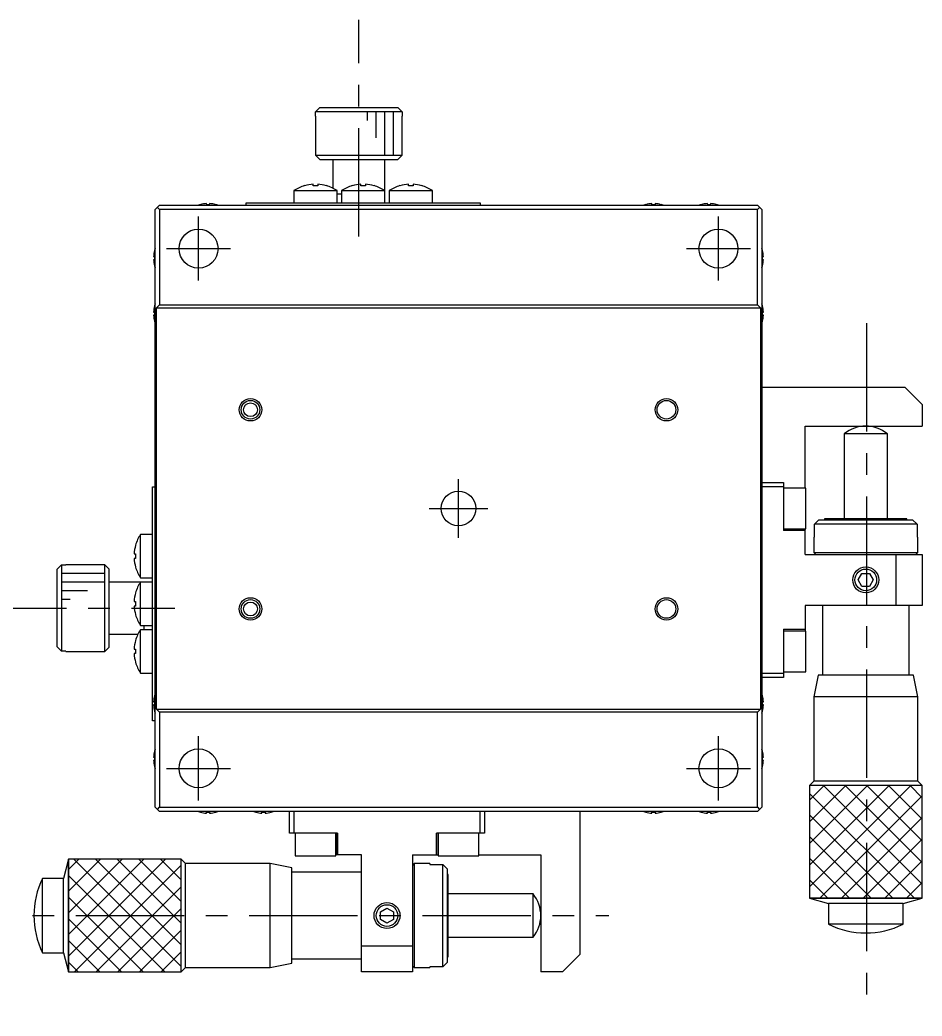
# Model space of a CAD drawing. Extents: x 36 to 382, y 2 to 241.
# Drawn here: x 278.4 to 382.5, y 78 to 193 of the extents above; entities that cross this region are included whole.
import ezdxf

# ---------------------------------------------------------------- set-up
doc = ezdxf.new("R2010")
doc.units = 0
doc.header["$LTSCALE"] = 10
doc.linetypes.add('CENTER', pattern=[2, 1.25, -0.25, 0.25, -0.25])
doc.layers.get('0').update_dxf_attribs({"linetype": 'CONTINUOUS'})
doc.layers.add('CENTER', color=1, linetype='CENTER')

msp = doc.modelspace()

# ---------------------------------------------------------------- linework, layer by layer
at = {"color": 7, "linetype": 'CONTINUOUS'}
for p, q in [((312.515928, 182.368461), (313.017715, 182.868461)), ((313.017715, 182.868461), (321.982089, 182.868461)), ((321.982089, 182.868461), (322.483876, 182.368461)), ((312.499902, 181.868461), (312.515928, 181.868461)), ((312.499902, 181.868461), (312.499902, 177.368461)), ((312.515928, 181.868461), (312.515928, 182.368461)), ((322.483876, 182.368461), (312.515928, 182.368461)), ((322.483876, 182.368461), (322.483876, 181.868461)), ((322.483876, 181.868461), (322.499902, 181.868461)), ((322.499902, 177.368461), (322.499902, 181.868461)), ((312.499902, 177.368461), (322.499902, 177.368461)), ((312.499902, 177.368461), (312.999902, 176.868461)), ((321.999902, 176.868461), (322.499902, 177.368461)), ((312.999902, 176.868461), (321.999902, 176.868461)), ((314.499902, 176.868461), (314.499902, 173.549589)), ((320.499902, 171.868461), (320.499902, 176.868461)), ((311.241313, 173.831041), (311.237969, 173.837896)), ((312.239902, 173.831041), (312.239902, 174.003413)), ((312.759902, 173.831041), (312.239902, 173.831041)), ((312.759902, 174.003413), (312.759902, 173.831041)), ((313.761835, 173.837896), (313.758492, 173.831041)), ((316.741313, 173.831041), (316.737969, 173.837896)), ((317.739902, 173.831041), (317.739902, 174.003413)), ((318.259902, 173.831041), (317.739902, 173.831041)), ((318.259902, 174.003413), (318.259902, 173.831041)), ((319.261835, 173.837896), (319.258492, 173.831041)), ((322.241313, 173.831041), (322.237969, 173.837896)), ((323.239902, 173.831041), (323.239902, 174.003413)), ((323.759902, 173.831041), (323.239902, 173.831041)), ((323.759902, 174.003413), (323.759902, 173.831041)), ((324.761835, 173.837896), (324.758492, 173.831041)), ((309.999902, 173.260118), (309.999902, 171.868461)), ((309.999902, 173.260118), (314.999902, 173.260118)), ((314.999902, 171.868461), (314.999902, 173.260118)), ((315.499902, 172.868461), (314.999902, 172.868461)), ((315.499902, 173.260118), (315.499902, 171.868461)), ((315.499902, 173.260118), (320.499902, 173.260118)), ((320.999902, 173.260118), (320.999902, 171.868461)), ((320.999902, 173.260118), (325.999902, 173.260118)), ((325.999902, 171.868461), (325.999902, 173.260118)), ((294.499902, 171.568461), (293.999902, 171.068461)), ((294.499902, 171.568461), (363.499902, 171.568461)), ((299.213541, 171.637982), (299.211286, 171.642605)), ((299.919902, 171.637982), (299.919902, 171.75832)), ((300.279902, 171.637982), (299.919902, 171.637982)), ((300.279902, 171.75832), (300.279902, 171.637982)), ((300.988518, 171.642605), (300.986264, 171.637982)), ((304.499902, 171.568461), (304.499902, 171.868461)), ((304.499902, 171.868461), (331.499902, 171.868461)), ((331.499902, 171.868461), (331.499902, 171.568461)), ((350.613541, 171.637982), (350.611286, 171.642605)), ((351.319902, 171.637982), (351.319902, 171.75832)), ((351.679902, 171.637982), (351.319902, 171.637982)), ((351.679902, 171.75832), (351.679902, 171.637982)), ((352.388518, 171.642605), (352.386264, 171.637982)), ((357.013541, 171.637982), (357.011286, 171.642605)), ((357.719902, 171.637982), (357.719902, 171.75832)), ((358.079902, 171.637982), (357.719902, 171.637982)), ((358.079902, 171.75832), (358.079902, 171.637982)), ((358.788518, 171.642605), (358.786264, 171.637982)), ((363.999902, 171.068461), (363.499902, 171.568461)), ((293.999902, 102.068461), (293.999902, 171.068461)), ((294.499902, 171.068461), (294.249902, 171.318461)), ((294.499902, 171.068461), (294.499902, 160.068461)), ((363.499902, 171.068461), (294.499902, 171.068461)), ((363.749902, 171.318461), (363.499902, 171.068461)), ((363.499902, 160.068461), (363.499902, 171.068461)), ((363.999902, 171.068461), (363.999902, 102.068461)), ((293.810043, 165.648461), (293.93038, 165.648461)), ((293.925758, 166.357077), (293.93038, 166.354822)), ((293.93038, 165.648461), (293.93038, 165.288461)), ((364.069424, 166.354822), (364.074046, 166.357077)), ((364.069424, 165.648461), (364.189761, 165.648461)), ((364.069424, 165.288461), (364.069424, 165.648461)), ((293.93038, 165.288461), (293.810043, 165.288461)), ((293.93038, 164.582099), (293.925758, 164.579845)), ((364.189761, 165.288461), (364.069424, 165.288461)), ((364.074046, 164.579845), (364.069424, 164.582099)), ((293.925758, 159.957077), (293.93038, 159.954822)), ((294.149902, 159.718461), (294.499902, 160.068461)), ((294.499902, 160.068461), (363.499902, 160.068461)), ((363.499902, 160.068461), (363.849902, 159.718461)), ((364.069424, 159.954822), (364.074046, 159.957077)), ((293.810043, 159.248461), (293.93038, 159.248461)), ((293.93038, 158.888461), (293.810043, 158.888461)), ((293.93038, 159.248461), (293.93038, 158.888461)), ((294.149902, 113.418461), (294.149902, 159.718461)), ((294.149902, 159.718461), (363.849902, 159.718461)), ((363.849902, 159.718461), (363.849902, 113.418461)), ((364.069424, 159.248461), (364.189761, 159.248461)), ((364.069424, 158.888461), (364.069424, 159.248461)), ((364.189761, 158.888461), (364.069424, 158.888461)), ((293.93038, 158.182099), (293.925758, 158.179845)), ((364.074046, 158.179845), (364.069424, 158.182099)), ((363.999902, 150.568461), (380.499902, 150.568461)), ((382.499902, 148.568461), (380.499902, 150.568461)), ((382.499902, 148.568461), (382.499902, 146.068461)), ((368.999902, 146.068461), (382.499902, 146.068461)), ((368.999902, 138.918461), (368.999902, 146.068461)), ((373.499906, 145.190952), (373.499906, 135.368461)), ((378.499898, 145.190952), (373.499906, 145.190952)), ((378.499898, 135.368461), (378.499898, 145.190952)), ((363.999902, 139.568461), (366.499902, 139.568461)), ((366.499902, 139.568461), (366.499902, 134.020933)), ((293.699902, 139.068461), (293.999902, 139.068461)), ((293.699902, 112.068461), (293.699902, 139.068461)), ((366.499902, 139.068461), (363.999902, 139.068461)), ((369.099902, 138.918461), (366.499902, 138.918461)), ((369.099902, 134.218461), (369.099902, 138.918461)), ((370.083822, 134.768461), (370.591575, 135.268461)), ((370.083822, 133.268461), (370.083822, 134.768461)), ((381.915982, 134.768461), (370.083822, 134.768461)), ((370.591575, 135.268461), (381.408229, 135.268461)), ((380.749902, 135.368461), (371.249902, 135.368461)), ((371.249902, 135.368461), (371.249902, 135.268461)), ((380.749902, 135.268461), (380.749902, 135.368461)), ((381.408229, 135.268461), (381.915982, 134.768461)), ((381.915982, 134.768461), (381.915982, 133.268461)), ((293.699902, 133.568461), (292.308245, 133.568461)), ((292.308245, 128.568461), (292.308245, 133.568461)), ((366.499902, 134.218461), (369.099902, 134.218461)), ((366.499902, 134.050305), (368.999902, 134.050305)), ((368.999902, 134.020933), (366.499902, 134.020933)), ((368.999902, 131.268461), (368.999902, 134.218461)), ((291.730466, 132.330394), (291.737321, 132.32705)), ((369.999902, 133.268461), (370.083822, 133.268461)), ((369.999902, 133.268461), (369.999902, 131.468461)), ((381.915982, 133.268461), (381.999902, 133.268461)), ((381.999902, 131.468461), (381.999902, 133.268461)), ((291.56495, 131.328461), (291.737321, 131.328461)), ((291.737321, 131.328461), (291.737321, 130.808461)), ((368.999902, 131.268461), (382.499902, 131.268461)), ((369.999902, 131.468461), (381.999902, 131.468461)), ((369.999902, 131.468461), (370.199902, 131.268461)), ((379.499902, 125.368461), (379.499902, 131.268461)), ((381.799902, 131.268461), (381.999902, 131.468461)), ((382.499902, 131.268461), (382.499902, 125.368461)), ((282.699902, 129.550648), (283.199902, 130.052435)), ((283.199902, 130.052435), (283.199902, 120.084486)), ((283.199902, 130.052435), (283.699902, 130.052435)), ((283.699902, 130.052435), (283.699902, 130.068461)), ((288.199902, 130.068461), (283.699902, 130.068461)), ((288.199902, 120.068461), (288.199902, 130.068461)), ((288.699902, 129.568461), (288.199902, 130.068461)), ((291.737321, 130.808461), (291.56495, 130.808461)), ((282.699902, 120.586274), (282.699902, 129.550648)), ((288.699902, 120.568461), (288.699902, 129.568461)), ((291.737321, 129.809871), (291.730466, 129.806528)), ((375.133877, 128.318461), (375.566889, 129.068461)), ((375.566889, 129.068461), (376.432915, 129.068461)), ((376.432915, 129.068461), (376.865928, 128.318461)), ((293.699902, 128.068461), (288.699902, 128.068461)), ((292.308245, 128.568461), (293.699902, 128.568461)), ((292.308245, 123.068461), (292.308245, 128.068461)), ((375.566889, 127.568461), (375.133877, 128.318461)), ((376.865928, 128.318461), (376.432915, 127.568461)), ((291.730466, 126.830394), (291.737321, 126.82705)), ((376.432915, 127.568461), (375.566889, 127.568461)), ((291.56495, 125.828461), (291.737321, 125.828461)), ((291.737321, 125.828461), (291.737321, 125.308461)), ((368.999902, 125.368461), (368.999902, 122.418461)), ((382.499902, 125.368461), (368.999902, 125.368461)), ((370.999902, 125.368461), (370.999902, 117.318461)), ((380.999902, 117.318461), (380.999902, 125.368461)), ((291.737321, 125.308461), (291.56495, 125.308461)), ((291.737321, 124.309871), (291.730466, 124.306528)), ((292.308245, 123.068461), (293.699902, 123.068461)), ((292.699902, 123.068461), (292.699902, 122.568461)), ((288.699902, 122.068461), (292.018773, 122.068461)), ((293.699902, 122.568461), (292.308245, 122.568461)), ((292.308245, 117.568461), (292.308245, 122.568461)), ((366.499902, 122.615988), (368.999902, 122.615988)), ((366.499902, 122.615988), (366.499902, 117.068461)), ((368.999902, 122.586616), (366.499902, 122.586616)), ((369.099902, 122.418461), (366.499902, 122.418461)), ((369.099902, 117.718461), (369.099902, 122.418461)), ((291.730466, 121.330394), (291.737321, 121.32705)), ((283.199902, 120.084486), (282.699902, 120.586274)), ((283.699902, 120.084486), (283.199902, 120.084486)), ((283.699902, 120.068461), (283.699902, 120.084486)), ((283.699902, 120.068461), (288.199902, 120.068461)), ((288.199902, 120.068461), (288.699902, 120.568461)), ((291.56495, 120.328461), (291.737321, 120.328461)), ((291.737321, 119.808461), (291.56495, 119.808461)), ((291.737321, 120.328461), (291.737321, 119.808461)), ((291.737321, 118.809871), (291.730466, 118.806528)), ((292.308245, 117.568461), (293.699902, 117.568461)), ((363.999902, 117.568461), (366.499902, 117.568461)), ((366.499902, 117.718461), (369.099902, 117.718461)), ((370.499905, 117.318461), (369.999906, 114.818462)), ((381.499899, 117.318461), (370.499905, 117.318461)), ((381.999898, 114.818462), (381.499899, 117.318461)), ((366.499902, 117.068461), (363.999902, 117.068461)), ((293.810043, 114.248461), (293.93038, 114.248461)), ((293.93038, 113.888461), (293.810043, 113.888461)), ((293.925758, 114.957077), (293.93038, 114.954822)), ((293.93038, 114.248461), (293.93038, 113.888461)), ((364.069424, 114.954822), (364.074046, 114.957077)), ((364.069424, 114.248461), (364.189761, 114.248461)), ((364.069424, 113.888461), (364.069424, 114.248461)), ((364.189761, 113.888461), (364.069424, 113.888461)), ((369.999906, 114.818462), (369.999906, 105.068457)), ((381.999898, 114.818462), (369.999906, 114.818462)), ((381.999898, 105.068457), (381.999898, 114.818462)), ((293.93038, 113.182099), (293.925758, 113.179845)), ((294.499902, 113.068461), (294.149902, 113.418461)), ((294.149902, 113.418461), (363.849902, 113.418461)), ((294.499902, 113.068461), (294.499902, 102.068461)), ((363.499902, 113.068461), (294.499902, 113.068461)), ((363.849902, 113.418461), (363.499902, 113.068461)), ((363.499902, 102.068461), (363.499902, 113.068461)), ((364.074046, 113.179845), (364.069424, 113.182099)), ((293.999902, 112.068461), (293.699902, 112.068461)), ((293.925758, 108.557077), (293.93038, 108.554822)), ((364.069424, 108.554822), (364.074046, 108.557077)), ((293.810043, 107.848461), (293.93038, 107.848461)), ((293.93038, 107.488461), (293.810043, 107.488461)), ((293.93038, 107.848461), (293.93038, 107.488461)), ((364.069424, 107.848461), (364.189761, 107.848461)), ((364.069424, 107.488461), (364.069424, 107.848461)), ((364.189761, 107.488461), (364.069424, 107.488461)), ((293.93038, 106.782099), (293.925758, 106.779845)), ((364.074046, 106.779845), (364.069424, 106.782099)), ((369.999906, 105.068457), (369.499903, 104.568455)), ((381.999898, 105.068457), (369.999906, 105.068457)), ((382.499901, 104.568455), (381.999898, 105.068457)), ((369.499903, 104.568455), (369.499903, 91.568454)), ((382.499901, 104.568455), (369.499903, 104.568455)), ((382.499901, 104.568455), (369.499903, 104.568455)), ((369.499903, 104.568455), (369.499903, 91.568454)), ((382.499901, 91.568454), (382.499901, 104.568455)), ((382.499901, 91.568454), (382.499901, 104.568455)), ((293.999902, 102.068461), (294.499902, 101.568461)), ((294.249902, 101.818461), (294.499902, 102.068461)), ((294.499902, 102.068461), (363.499902, 102.068461)), ((363.499902, 101.568461), (294.499902, 101.568461)), ((299.211286, 101.494317), (299.213541, 101.498939)), ((299.919902, 101.498939), (300.279902, 101.498939)), ((299.919902, 101.378602), (299.919902, 101.498939)), ((300.279902, 101.498939), (300.279902, 101.378602)), ((300.986264, 101.498939), (300.988518, 101.494317)), ((305.611286, 101.494317), (305.613541, 101.498939)), ((306.319902, 101.498939), (306.679902, 101.498939)), ((306.319902, 101.378602), (306.319902, 101.498939)), ((306.679902, 101.498939), (306.679902, 101.378602)), ((307.386264, 101.498939), (307.388518, 101.494317)), ((309.499902, 99.068461), (309.499902, 101.568461)), ((309.999902, 101.568461), (309.999902, 99.068461)), ((331.499902, 99.068461), (331.499902, 101.568461)), ((331.999902, 101.568461), (331.999902, 99.068461)), ((342.999902, 101.568461), (342.999902, 85.068461)), ((350.611286, 101.494317), (350.613541, 101.498939)), ((351.319902, 101.498939), (351.679902, 101.498939)), ((351.319902, 101.378602), (351.319902, 101.498939)), ((351.679902, 101.498939), (351.679902, 101.378602)), ((352.386264, 101.498939), (352.388518, 101.494317)), ((357.011286, 101.494317), (357.013541, 101.498939)), ((357.719902, 101.498939), (358.079902, 101.498939)), ((357.719902, 101.378602), (357.719902, 101.498939)), ((358.079902, 101.498939), (358.079902, 101.378602)), ((358.786264, 101.498939), (358.788518, 101.494317)), ((363.499902, 102.068461), (363.749902, 101.818461)), ((363.499902, 101.568461), (363.999902, 102.068461)), ((315.04743, 99.068461), (309.499902, 99.068461)), ((310.149902, 99.068461), (310.149902, 96.468461)), ((314.849902, 96.468461), (314.849902, 99.068461)), ((315.018058, 96.568461), (315.018058, 99.068461)), ((315.04743, 99.068461), (315.04743, 96.568461)), ((326.452374, 96.568461), (326.452374, 99.068461)), ((331.999902, 99.068461), (326.452374, 99.068461)), ((326.481747, 99.068461), (326.481747, 96.568461)), ((326.649902, 99.068461), (326.649902, 96.468461)), ((331.349902, 96.468461), (331.349902, 99.068461)), ((283.999895, 96.06846), (283.410407, 93.868461)), ((296.999896, 96.06846), (283.999895, 96.06846)), ((283.999895, 83.068462), (283.999895, 96.06846)), ((296.999896, 96.06846), (283.999895, 96.06846)), ((283.999895, 96.06846), (283.999895, 83.068462)), ((297.499898, 95.568457), (296.999896, 96.06846)), ((296.999896, 83.068462), (296.999896, 96.06846)), ((296.999896, 83.068462), (296.999896, 96.06846)), ((307.249903, 95.568457), (297.499898, 95.568457)), ((297.499898, 83.568465), (297.499898, 95.568457)), ((309.749902, 95.068458), (307.249903, 95.568457)), ((307.249903, 83.568465), (307.249903, 95.568457)), ((310.149902, 96.468461), (314.849902, 96.468461)), ((317.799902, 96.568461), (314.849902, 96.568461)), ((317.799902, 83.068461), (317.799902, 96.568461)), ((323.699902, 96.568461), (326.649902, 96.568461)), ((323.699902, 96.568461), (323.699902, 83.068461)), ((323.899902, 95.568461), (323.699902, 95.368461)), ((323.899902, 95.568461), (323.899902, 83.568461)), ((325.699902, 95.568461), (323.899902, 95.568461)), ((325.699902, 95.568461), (325.699902, 95.48454)), ((325.699902, 95.48454), (327.199902, 95.48454)), ((326.649902, 96.468461), (331.349902, 96.468461)), ((327.199902, 83.652381), (327.199902, 95.48454)), ((327.199902, 95.48454), (327.699902, 94.976787)), ((331.349902, 96.568461), (338.499902, 96.568461)), ((338.499902, 96.568461), (338.499902, 83.068461)), ((309.749902, 84.068464), (309.749902, 95.068458)), ((317.799902, 94.568461), (309.749902, 94.568461)), ((327.699902, 94.976787), (327.699902, 84.160134)), ((327.799902, 94.318461), (327.699902, 94.318461)), ((327.799902, 84.818461), (327.799902, 94.318461)), ((283.410407, 93.868461), (280.999896, 93.868461)), ((280.999896, 85.268461), (280.999896, 93.868461)), ((283.410407, 85.268461), (283.410407, 93.868461)), ((337.622393, 92.068457), (327.799902, 92.068457)), ((337.622393, 87.068465), (337.622393, 92.068457)), ((369.499903, 91.568454), (371.699902, 90.978966)), ((382.499901, 91.568454), (369.499903, 91.568454)), ((369.499903, 91.568454), (382.499901, 91.568454)), ((371.699902, 90.978966), (371.699902, 88.568455)), ((380.299902, 90.978966), (371.699902, 90.978966)), ((380.299902, 90.978966), (382.499901, 91.568454)), ((380.299902, 88.568455), (380.299902, 90.978966)), ((319.999902, 90.001473), (320.749902, 90.434486)), ((319.999902, 89.135448), (319.999902, 90.001473)), ((320.749902, 90.434486), (321.499902, 90.001473)), ((321.499902, 90.001473), (321.499902, 89.135448)), ((320.749902, 88.702435), (319.999902, 89.135448)), ((321.499902, 89.135448), (320.749902, 88.702435)), ((380.299902, 88.568455), (371.699902, 88.568455)), ((327.799902, 87.068465), (337.622393, 87.068465)), ((280.999896, 85.268461), (283.410407, 85.268461)), ((283.410407, 85.268461), (283.999895, 83.068462)), ((317.799902, 86.068461), (323.699902, 86.068461)), ((307.249903, 83.568465), (309.749902, 84.068464)), ((309.749902, 84.568461), (317.799902, 84.568461)), ((327.699902, 84.160134), (327.199902, 83.652381)), ((327.699902, 84.818461), (327.799902, 84.818461)), ((340.999902, 83.068461), (342.999902, 85.068461)), ((283.999895, 83.068462), (296.999896, 83.068462)), ((283.999895, 83.068462), (296.999896, 83.068462)), ((296.999896, 83.068462), (297.499898, 83.568465)), ((297.499898, 83.568465), (307.249903, 83.568465)), ((323.699902, 83.068461), (317.799902, 83.068461)), ((323.699902, 83.768461), (323.899902, 83.568461)), ((323.899902, 83.568461), (325.699902, 83.568461)), ((325.699902, 83.652381), (325.699902, 83.568461)), ((327.199902, 83.652381), (325.699902, 83.652381)), ((340.999902, 83.068461), (338.499902, 83.068461))]:
    msp.add_line(p, q, dxfattribs=at)
at = {"color": 3, "linetype": 'CONTINUOUS'}
for p, q in [((318.499902, 181.368461), (318.499902, 182.368461)), ((319.499902, 179.368461), (319.499902, 182.368461)), ((320.499902, 177.368461), (320.499902, 182.368461)), ((321.499902, 177.368461), (321.499902, 182.368461)), ((288.199902, 129.068461), (283.199902, 129.068461)), ((288.199902, 128.068461), (283.199902, 128.068461)), ((286.199902, 127.068461), (283.199902, 127.068461)), ((284.199902, 126.068461), (283.199902, 126.068461)), ((369.499903, 102.881341), (371.187017, 104.568455)), ((369.499903, 100.381341), (373.687017, 104.568455)), ((369.499903, 97.881341), (376.187017, 104.568455)), ((369.499903, 95.381341), (378.687017, 104.568455)), ((369.499903, 92.881341), (381.187017, 104.568455)), ((369.499903, 103.681738), (381.613187, 91.568454)), ((371.113186, 104.568455), (382.499901, 93.18174)), ((373.613186, 104.568455), (382.499901, 95.68174)), ((376.113186, 104.568455), (382.499901, 98.18174)), ((378.613186, 104.568455), (382.499901, 100.68174)), ((381.113186, 104.568455), (382.499901, 103.18174)), ((370.687016, 91.568454), (382.499901, 103.381339)), ((369.499903, 101.181738), (379.113187, 91.568454)), ((373.187016, 91.568454), (382.499901, 100.881339)), ((369.499903, 98.681738), (376.613187, 91.568454)), ((375.687016, 91.568454), (382.499901, 98.381339)), ((283.999895, 94.881333), (285.187022, 96.06846)), ((283.999895, 92.381333), (287.687022, 96.06846)), ((283.999895, 89.881333), (290.187022, 96.06846)), ((283.999895, 87.381333), (292.687022, 96.06846)), ((283.999895, 84.881333), (295.187022, 96.06846)), ((284.613181, 96.06846), (296.999896, 83.681745)), ((287.113181, 96.06846), (296.999896, 86.181745)), ((289.613181, 96.06846), (296.999896, 88.681745)), ((292.113181, 96.06846), (296.999896, 91.181745)), ((294.613181, 96.06846), (296.999896, 93.681745)), ((369.499903, 96.181738), (374.113187, 91.568454)), ((378.187016, 91.568454), (382.499901, 95.881339)), ((284.687024, 83.068462), (296.999896, 95.381334)), ((283.999895, 94.181746), (295.113179, 83.068462)), ((369.499903, 93.681738), (371.613187, 91.568454)), ((380.687016, 91.568454), (382.499901, 93.381339)), ((287.187024, 83.068462), (296.999896, 92.881334)), ((283.999895, 91.681746), (292.613179, 83.068462)), ((289.687024, 83.068462), (296.999896, 90.381334)), ((283.999895, 89.181746), (290.113179, 83.068462)), ((292.187024, 83.068462), (296.999896, 87.881334)), ((283.999895, 86.681746), (287.613179, 83.068462)), ((294.687024, 83.068462), (296.999896, 85.381334)), ((283.999895, 84.181746), (285.113179, 83.068462))]:
    msp.add_line(p, q, dxfattribs=at)
at = {"color": 7, "linetype": 'CONTINUOUS'}
for centre, radius in [((298.999902, 166.568461), 2.25), ((358.999902, 166.568461), 2.25), ((304.999902, 147.968461), 1.075), ((304.999902, 147.968461), 0.8), ((352.999902, 147.968461), 1.075), ((328.999902, 136.568461), 2), ((375.999902, 128.318461), 1.25), ((304.999902, 124.968461), 1.075), ((304.999902, 124.968461), 0.8), ((352.999902, 124.968461), 1.075), ((298.999902, 106.568461), 2.25), ((358.999902, 106.568461), 2.25), ((320.749902, 89.568461), 1.25)]:
    msp.add_circle(centre, radius, dxfattribs=at)
at = {"color": 3, "linetype": 'CONTINUOUS'}
for centre, radius in [((304.999902, 147.968461), 1.3), ((352.999902, 147.968461), 1.3), ((375.999902, 128.318461), 1.5), ((304.999902, 124.968461), 1.3), ((352.999902, 124.968461), 1.3), ((320.749902, 89.568461), 1.5)]:
    msp.add_circle(centre, radius, dxfattribs=at)
at = {"color": 7, "linetype": 'CONTINUOUS'}
for centre, radius, start, end in [((312.499902, 169.518461), 4.5, 106.285843, 123.748989), ((312.499902, 169.518461), 4.492483, 93.317816, 106.26943), ((312.499902, 169.518461), 4.492483, 73.73057, 86.682184), ((312.499902, 169.518461), 4.5, 56.251011, 73.714157), ((317.999902, 169.518461), 4.5, 106.285843, 123.748989), ((317.999902, 169.518461), 4.492483, 93.317816, 106.26943), ((317.999902, 169.518461), 4.492483, 73.73057, 86.682184), ((317.999902, 169.518461), 4.5, 56.251011, 73.714157), ((323.499902, 169.518461), 4.5, 106.285843, 123.748989), ((323.499902, 169.518461), 4.492483, 93.317816, 106.26943), ((323.499902, 169.518461), 4.492483, 73.73057, 86.682184), ((323.499902, 169.518461), 4.5, 56.251011, 73.714157), ((300.099902, 168.568461), 3.2, 106.122533, 110.364135), ((300.099902, 168.568461), 3.194933, 93.229709, 106.106712), ((300.099902, 168.568461), 3.194933, 73.893288, 86.770291), ((300.099902, 168.568461), 3.2, 69.635865, 73.877467), ((351.499902, 168.568461), 3.2, 106.122533, 110.364135), ((351.499902, 168.568461), 3.194933, 93.229709, 106.106712), ((351.499902, 168.568461), 3.194933, 73.893288, 86.770291), ((351.499902, 168.568461), 3.2, 69.635865, 73.877467), ((357.899902, 168.568461), 3.2, 106.122533, 110.364135), ((357.899902, 168.568461), 3.194933, 93.229709, 106.106712), ((357.899902, 168.568461), 3.194933, 73.893288, 86.770291), ((357.899902, 168.568461), 3.2, 69.635865, 73.877467), ((296.999902, 165.468461), 3.194933, 163.893288, 176.770291), ((296.999902, 165.468461), 3.2, 159.635865, 163.877467), ((360.999902, 165.468461), 3.2, 16.122533, 20.364135), ((360.999902, 165.468461), 3.194933, 3.229709, 16.106712), ((296.999902, 165.468461), 3.194933, 183.229709, 196.106712), ((296.999902, 165.468461), 3.2, 196.122533, 200.364135), ((360.999902, 165.468461), 3.2, 339.635865, 343.877467), ((360.999902, 165.468461), 3.194933, 343.893288, 356.770291), ((296.999902, 159.068461), 3.194933, 163.893288, 176.770291), ((296.999902, 159.068461), 3.2, 159.635865, 163.877467), ((360.999902, 159.068461), 3.2, 16.122533, 20.364135), ((360.999902, 159.068461), 3.194933, 3.229709, 16.106712), ((296.999902, 159.068461), 3.194933, 183.229709, 196.106712), ((360.999902, 159.068461), 3.194933, 343.893288, 356.770291), ((296.999902, 159.068461), 3.2, 196.122533, 200.364135), ((360.999902, 159.068461), 3.2, 339.635865, 343.877467), ((375.999905, 142.068456), 3.999997, 51.317827, 128.682205), ((296.049902, 131.068461), 4.5, 146.251011, 163.714157), ((296.049902, 131.068461), 4.492483, 163.73057, 176.682184), ((296.049902, 131.068461), 4.492483, 183.317816, 196.26943), ((296.049902, 131.068461), 4.5, 196.285843, 213.748989), ((296.049902, 125.568461), 4.5, 146.251011, 163.714157), ((296.049902, 125.568461), 4.492483, 163.73057, 176.682184), ((296.049902, 125.568461), 4.492483, 183.317816, 196.26943), ((296.049902, 125.568461), 4.5, 196.285843, 213.748989), ((296.049902, 120.068461), 4.5, 146.251011, 163.714157), ((296.049902, 120.068461), 4.492483, 163.73057, 176.682184), ((296.049902, 120.068461), 4.492483, 183.317816, 196.26943), ((296.049902, 120.068461), 4.5, 196.285843, 213.748989), ((296.999902, 114.068461), 3.2, 159.635865, 163.877467), ((360.999902, 114.068461), 3.2, 16.122533, 20.364135), ((296.999902, 114.068461), 3.194933, 163.893288, 176.770291), ((296.999902, 114.068461), 3.194933, 183.229709, 196.106712), ((360.999902, 114.068461), 3.194933, 3.229709, 16.106712), ((360.999902, 114.068461), 3.194933, 343.893288, 356.770291), ((296.999902, 114.068461), 3.2, 196.122533, 200.364135), ((360.999902, 114.068461), 3.2, 339.635865, 343.877467), ((296.999902, 107.668461), 3.194933, 163.893288, 176.770291), ((296.999902, 107.668461), 3.2, 159.635865, 163.877467), ((360.999902, 107.668461), 3.2, 16.122533, 20.364135), ((360.999902, 107.668461), 3.194933, 3.229709, 16.106712), ((296.999902, 107.668461), 3.194933, 183.229709, 196.106712), ((360.999902, 107.668461), 3.194933, 343.893288, 356.770291), ((296.999902, 107.668461), 3.2, 196.122533, 200.364135), ((360.999902, 107.668461), 3.2, 339.635865, 343.877467), ((300.099902, 104.568461), 3.2, 249.635865, 253.877467), ((300.099902, 104.568461), 3.194933, 253.893288, 266.770291), ((300.099902, 104.568461), 3.194933, 273.229709, 286.106712), ((300.099902, 104.568461), 3.2, 286.122533, 290.364135), ((306.499902, 104.568461), 3.2, 249.635865, 253.877467), ((306.499902, 104.568461), 3.194933, 253.893288, 266.770291), ((306.499902, 104.568461), 3.194933, 273.229709, 286.106712), ((306.499902, 104.568461), 3.2, 286.122533, 290.364135), ((351.499902, 104.568461), 3.2, 249.635865, 253.877467), ((351.499902, 104.568461), 3.194933, 253.893288, 266.770291), ((351.499902, 104.568461), 3.194933, 273.229709, 286.106712), ((351.499902, 104.568461), 3.2, 286.122533, 290.364135), ((357.899902, 104.568461), 3.2, 249.635865, 253.877467), ((357.899902, 104.568461), 3.194933, 253.893288, 266.770291), ((357.899902, 104.568461), 3.194933, 273.229709, 286.106712), ((357.899902, 104.568461), 3.2, 286.122533, 290.364135), ((289.744897, 89.568458), 9.745001, 153.816202, 206.183785), ((334.499898, 89.568458), 3.999997, 321.317827, 38.682205), ((375.999905, 97.313455), 9.745001, 243.816202, 296.183785)]:
    msp.add_arc(centre, radius, start, end, dxfattribs=at)
at = {"layer": 'CENTER', "color": 1, "linetype": 'CENTER'}
for p, q in [((317.499902, 167.968461), (317.499902, 192.968461)), ((298.999902, 162.868461), (298.999902, 170.268461)), ((358.999902, 162.868461), (358.999902, 170.268461)), ((295.299902, 166.568461), (302.699902, 166.568461)), ((355.299902, 166.568461), (362.699902, 166.568461)), ((376.099902, 157.968461), (376.099902, 77.968461)), ((328.999902, 133.168461), (328.999902, 139.968461)), ((325.599902, 136.568461), (332.399902, 136.568461)), ((271.249899, 125.068461), (296.249899, 125.068461)), ((298.999902, 102.868461), (298.999902, 110.268461)), ((358.999902, 102.868461), (358.999902, 110.268461)), ((295.299902, 106.568461), (302.699902, 106.568461)), ((355.299902, 106.568461), (362.699902, 106.568461)), ((264.849756, 89.568461), (346.349899, 89.568461))]:
    msp.add_line(p, q, dxfattribs=at)

doc.saveas('drawing.dxf')
